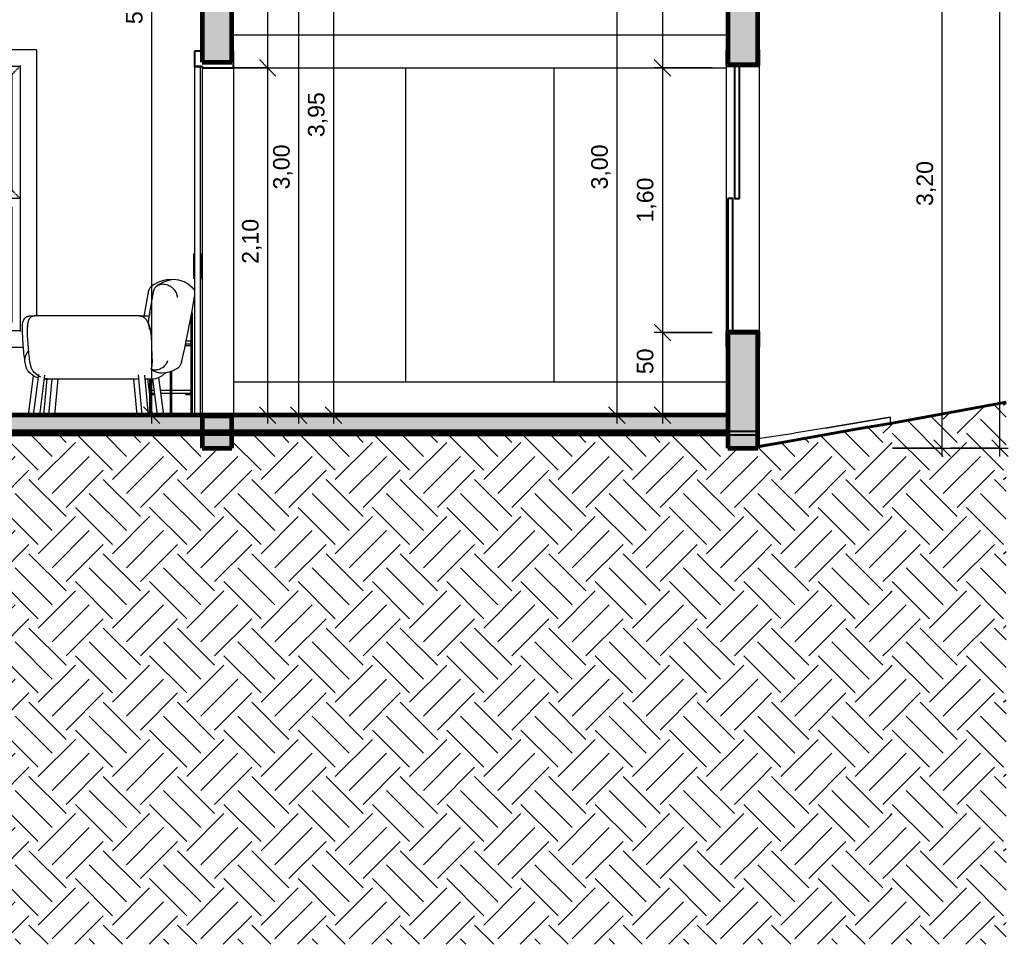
# Model space of a CAD drawing. Header units: millimetres. Extents: x -23755 to 62003, y -3000 to 6760.
# Drawn here: x 56026 to 62003, y -3000 to 2591 of the extents above; entities that cross this region are included whole.
import ezdxf

# ---------------------------------------------------------------- set-up
doc = ezdxf.new("R2010")
doc.units = ezdxf.units.MM
doc.linetypes.add('Dash', pattern=[6.35, 3.175, -3.175])
for name, color, linetype, lineweight in [('A-ANNO-DIMS', 211, 'Continuous', 9), ('A-ANNO-DIMS-50', 211, 'Continuous', 9), ('A-DOOR', 31, 'Continuous', 9), ('A-FLOR', 192, 'Continuous', 25), ('A-FLOR-PATT', 8, 'Continuous', 25), ('A-GENM', 13, 'Continuous', 9), ('A-GLAZ', 151, 'Continuous', 9), ('A-GLAZ-HDLN', 1, 'Dash', 25), ('A-WALL', 113, 'Continuous', 25), ('A-WALL-PATT', 111, 'Continuous', 25), ('C-BLDG-PADS', 91, 'Continuous', 9), ('C-TOPO', 7, 'Continuous', 9), ('I-FURN', 30, 'Continuous', 9)]:
    doc.layers.add(name, color=color, linetype=linetype, lineweight=lineweight)
doc.styles.add('@Arial Unicode MS', font='', dxfattribs={"height": 100})
doc.styles.get('@Arial Unicode MS').set_extended_font_data('@Arial Unicode MS')
doc.dimstyles.new('CRT_-__Metros_-_Linha_de_chamada_3_5_mm', dxfattribs={"dimscale": 304.8, "dimtxt": 100.584485, "dimasz": 0.328084, "dimexe": 0.164042, "dimexo": 0.0625, "dimgap": 0.082021, "dimtad": 1, "dimdec": 0, "dimlfac": 0.1, "dimdsep": 46, "dimtxsty": '@Arial Unicode MS', "dimblk1": 'OBLIQUE', "dimblk2": 'OBLIQUE', "dimsah": 1, "dimcen": 0.09, "dimdle": 0.164042, "dimazin": 0, "dimtfac": 1, "dimtdec": 4, "dimtix": 1, "dimtmove": 0, "dimatfit": 3, "dimfxl": 0.984252, "dimfxlon": 1, "dimtvp": 1, "dimtolj": 1, "dimtzin": 0, "dimarcsym": 2})
doc.dimstyles.new('CRT_-__Metros_-_Linha_de_chamada_3_5_mm_1', dxfattribs={"dimscale": 304.8, "dimtxt": 100.584485, "dimasz": 0.328084, "dimexe": 0.164042, "dimexo": 0.0625, "dimgap": 0.082021, "dimtad": 1, "dimlfac": 0.001, "dimrnd": 0.01, "dimzin": 0, "dimdsep": 46, "dimtxsty": '@Arial Unicode MS', "dimblk1": 'OBLIQUE', "dimblk2": 'OBLIQUE', "dimsah": 1, "dimcen": 0.09, "dimdle": 0.164042, "dimazin": 0, "dimtfac": 1, "dimtdec": 4, "dimtix": 1, "dimtmove": 0, "dimatfit": 3, "dimfxl": 0.984252, "dimfxlon": 1, "dimtvp": 1, "dimtolj": 1, "dimtzin": 0, "dimarcsym": 2})
doc.dimstyles.new('CRT_-__Metros_-_Linha_de_chamada_3_5_mm_2', dxfattribs={"dimscale": 304.8, "dimtxt": 100.584485, "dimasz": 0.328084, "dimexe": 0.164042, "dimexo": 0.0625, "dimgap": 0.082021, "dimtad": 1, "dimlfac": 0.001, "dimrnd": 0.01, "dimzin": 0, "dimdsep": 46, "dimtxsty": '@Arial Unicode MS', "dimblk1": 'OBLIQUE', "dimblk2": 'OBLIQUE', "dimsah": 1, "dimcen": 0.09, "dimdle": 0.164042, "dimazin": 0, "dimtfac": 1, "dimtdec": 4, "dimtix": 1, "dimtmove": 2, "dimatfit": 3, "dimfxl": 0.984252, "dimfxlon": 1, "dimtvp": 1, "dimtolj": 1, "dimtzin": 0, "dimarcsym": 2})
doc.dimstyles.new('CRT_-__Metros_-_Linha_de_chamada_3_5_mm_4', dxfattribs={"dimscale": 304.8, "dimtxt": 100.584485, "dimasz": 0.328084, "dimexe": 0.164042, "dimexo": 0.0625, "dimgap": 0.082021, "dimtad": 1, "dimdec": 0, "dimlfac": 0.1, "dimdsep": 46, "dimtxsty": '@Arial Unicode MS', "dimblk1": 'OBLIQUE', "dimblk2": 'OBLIQUE', "dimsah": 1, "dimcen": 0.09, "dimdle": 0.164042, "dimazin": 0, "dimtfac": 1, "dimtdec": 4, "dimtix": 1, "dimtmove": 2, "dimatfit": 3, "dimfxl": 0.984252, "dimfxlon": 1, "dimtvp": 1, "dimtolj": 1, "dimtzin": 0, "dimarcsym": 2})
pattern_1 = [(45, (55688.8, 2055.08), (0, 449.013), [317.5, -317.5]), (45, (55773, 1970.9), (0, 449.013), [317.5, -317.5]), (45, (55857.17, 1886.7), (0, 449.013), [317.5, -317.5]), (135, (55688.8, 2111.2), (-449.013, 3e-14), [317.5, -317.5]), (135, (55773, 2195.4), (-449.013, 3e-14), [317.5, -317.5]), (135, (55857.17, 2279.6), (-449.013, 3e-14), [317.5, -317.5])]

# ---------------------------------------------------------------- blocks, each defined once
blk = doc.blocks.new('Janela basculante e folha fixa - 80 x 160 cm-4197805-C')
at = {"layer": 'A-GLAZ'}
for p, q in [((11149.7, 2410), (11149.7, 899.9)), ((12149.7, 2410), (11149.7, 2410)), ((12149.7, 2410), (12149.7, 800)), ((11249.7, 710), (11249.7, 2310)), ((11249.7, 2310), (12049.7, 2310)), ((12049.7, 2310), (12049.7, 710)), ((11299.7, 2260), (11999.7, 2260)), ((11299.7, 1560), (11299.7, 2260)), ((11999.7, 2260), (11999.7, 1560)), ((11999.7, 1560), (11299.7, 1560)), ((12049.7, 1510), (11249.7, 1510)), ((11299.7, 1460), (11999.7, 1460)), ((11299.7, 760), (11299.7, 1460)), ((11999.7, 1460), (11999.7, 760)), ((11999.7, 760), (11299.7, 760)), ((12049.7, 710), (11249.7, 710)), ((11224.7, 610), (12069.7, 610))]:
    blk.add_line(p, q, dxfattribs=at)
for points, knots in [([(11249.7, 2310), (11249.7, 2310), (11249.6, 2310.1), (11249.3, 2310.4), (11249, 2310.7), (11248.7, 2311), (11248.4, 2311.2), (11248.1, 2311.5), (11247.7, 2311.9), (11247.2, 2312.4), (11246.9, 2312.8), (11246.5, 2313.2), (11245.7, 2313.9), (11245.1, 2314.6), (11244.7, 2315)], [0, 0, 0, 0, 0.166667, 0.25, 0.333333, 0.416667, 0.458333, 0.5, 0.583333, 0.666667, 0.708333, 0.75, 0.833333, 1, 1, 1, 1]), ([(12054.7, 2315), (12054.2, 2314.6), (12053.6, 2313.9), (12052.7, 2313.1), (12052.2, 2312.6), (12051.9, 2312.2), (12051.5, 2311.9), (12051.2, 2311.5), (12050.9, 2311.2), (12050.6, 2311), (12050.3, 2310.7), (12050, 2310.4), (12049.7, 2310.1), (12049.7, 2310), (12049.7, 2310)], [-1, -1, -1, -1, -0.833333, -0.75, -0.666667, -0.625, -0.583333, -0.5, -0.458333, -0.416667, -0.333333, -0.25, -0.166667, 0, 0, 0, 0]), ([(11249.7, 710), (11249.6, 710), (11249.6, 709.9), (11249.3, 709.6), (11249, 709.3), (11248.7, 709), (11248.4, 708.8), (11248.1, 708.5), (11247.7, 708.1), (11247.2, 707.6), (11246.9, 707.2), (11246.5, 706.8), (11245.7, 706.1), (11245.1, 705.4), (11244.7, 705)], [0, 0, 0, 0, 0.166667, 0.25, 0.333333, 0.416667, 0.458333, 0.5, 0.583333, 0.666667, 0.708333, 0.75, 0.833333, 1, 1, 1, 1]), ([(12049.7, 710), (12049.7, 710), (12049.7, 709.9), (12050, 709.6), (12050.3, 709.3), (12050.6, 709), (12050.9, 708.8), (12051.2, 708.5), (12051.6, 708.1), (12052.1, 707.6), (12052.4, 707.2), (12052.8, 706.8), (12053.6, 706.1), (12054.2, 705.4), (12054.7, 705)], [0, 0, 0, 0, 0.166667, 0.25, 0.333333, 0.416667, 0.458333, 0.5, 0.583333, 0.666667, 0.708333, 0.75, 0.833333, 1, 1, 1, 1])]:
    blk.add_open_spline(points, degree=3, knots=knots, dxfattribs=at)
at = {"layer": 'A-GLAZ-HDLN'}
for p, q in [((12049.7, 2310), (11249.7, 1510)), ((12049.7, 1510), (11249.7, 2310))]:
    blk.add_line(p, q, dxfattribs=at)
blk = doc.blocks.new('CRT-POR-PMA-1Folha_Correr_3_5cm-Madeira - 80x210cm-4263514-C')
at = {"layer": 'A-DOOR', "lineweight": 25}
for p, q in [((13104.650772, 2400), (13104.650772, 2310)), ((13149.650772, 2400), (13104.650772, 2400)), ((13149.650772, 2335), (13149.650772, 2400)), ((13339.650772, 2400), (13329.650772, 2400)), ((13329.650772, 2400), (13329.650772, 2335)), ((13339.650772, 2300), (13339.650772, 2400)), ((13329.650772, 2335), (13149.650772, 2335)), ((13104.650772, 2310), (13149.650772, 2310)), ((13149.650772, 2310), (13149.650772, 2300)), ((13149.650772, 2300), (13339.650772, 2300))]:
    blk.add_line(p, q, dxfattribs=at)
at = {"layer": 'A-DOOR'}
for p, q in [((13104.650772, 2305), (13104.650772, 2310)), ((13149.650772, 2300), (13149.650772, 200)), ((13339.650772, 2300), (13339.650772, 200)), ((13099.650772, 1025), (13099.650772, 1175)), ((13104.650772, 1175), (13099.650772, 1175)), ((13144.650772, 1175), (13139.650772, 1175)), ((13144.650772, 1175), (13144.650772, 1025)), ((13104.650772, 1025), (13099.650772, 1025)), ((13144.650772, 1025), (13139.650772, 1025)), ((13104.650772, 200), (13104.650772, 205))]:
    blk.add_line(p, q, dxfattribs=at)
blk = doc.blocks.new('Janela basculante e folha fixa - 80 x 160 cm-V367-C')
at = {"layer": 'A-GLAZ'}
for p, q in [((13139.650772, 2410), (13139.650772, 2400)), ((13149.650772, 2410), (13139.650772, 2410))]:
    blk.add_line(p, q, dxfattribs=at)
blk = doc.blocks.new('CRT-POR-Folha-Madeira-Face Based - CRT-POR-Folha-Madeira-Face Based-4263516-C')
at = {"layer": 'A-GENM'}
for p, q in [((13139.650772, 2305), (13104.650772, 2305)), ((13104.650772, 2305), (13104.650772, 205)), ((13139.650772, 205), (13139.650772, 2305)), ((13104.650772, 205), (13139.650772, 205))]:
    blk.add_line(p, q, dxfattribs=at)
blk = doc.blocks.new('CRT-POR-Soleira - Soleira-3362045-C')
at = {"layer": 'A-GENM'}
for p, q in [((13329.650772, 200), (13149.650772, 200)), ((13149.650772, 200), (13149.650772, 185)), ((13149.650772, 185), (13329.650772, 185)), ((13329.650772, 185), (13329.650772, 200))]:
    blk.add_line(p, q, dxfattribs=at)
blk = doc.blocks.new('CRT_MOB_ARM_Guarda roupa - portas de correr - 230 cm de altura-3528894-C')
at = {"layer": 'I-FURN', "color": 55}
for p, q in [((13329.650772, 2500), (16329.650772, 2500)), ((13339.650772, 2300), (14379.650772, 2300)), ((14379.650772, 2300), (15279.650772, 2300)), ((14379.650772, 2300), (14379.650772, 400)), ((15279.650772, 2300), (16319.650772, 2300)), ((15279.650772, 400), (15279.650772, 2300)), ((14379.650772, 400), (13339.650772, 400)), ((15279.650772, 400), (14379.650772, 400)), ((16329.650772, 400), (15279.650772, 400))]:
    blk.add_line(p, q, dxfattribs=at)
blk = doc.blocks.new('Janela basculante e folha fixa - 80 x 160 cm-V368-C')
at = {"layer": 'A-GLAZ', "lineweight": 25}
for p, q in [((16319.7, 2410), (16319.7, 2315)), ((16329.7, 2410), (16319.7, 2410)), ((16329.7, 2320), (16329.7, 2410)), ((16519.7, 2410), (16509.7, 2410)), ((16509.7, 2410), (16509.7, 2320)), ((16519.7, 2315), (16519.7, 2410)), ((16324.7, 2310), (16514.7, 2310)), ((16509.7, 2320), (16329.7, 2320)), ((16369.7, 2310), (16369.7, 1510)), ((16399.7, 2310), (16369.7, 2310)), ((16399.7, 1510), (16399.7, 2310)), ((16329.7, 1510), (16329.7, 710)), ((16359.7, 1510), (16329.7, 1510)), ((16359.7, 710), (16359.7, 1510)), ((16369.7, 1510), (16399.7, 1510)), ((16319.7, 705), (16319.7, 610)), ((16514.7, 710), (16324.7, 710)), ((16329.7, 710), (16359.7, 710)), ((16329.7, 610), (16329.7, 700)), ((16329.7, 700), (16509.7, 700)), ((16509.7, 700), (16509.7, 610)), ((16519.7, 610), (16519.7, 705)), ((16319.7, 610), (16329.7, 610)), ((16509.7, 610), (16519.7, 610))]:
    blk.add_line(p, q, dxfattribs=at)
at = {"layer": 'A-GLAZ'}
for p, q in [((16319.7, 2315), (16319.7, 705)), ((16519.7, 705), (16519.7, 2315))]:
    blk.add_line(p, q, dxfattribs=at)
at = {"layer": 'A-GLAZ', "lineweight": 25}
for centre, start, end in [((16324.7, 2315), 180, 270), ((16514.7, 2315), 270, 0), ((16324.7, 705), 90, 180), ((16514.7, 705), 0, 90)]:
    blk.add_arc(centre, 5, start, end, dxfattribs=at)
at = {"layer": 'A-GLAZ'}
for points, knots in [([(16324.7, 2310), (16324.2, 2310), (16323.6, 2310.1), (16322.7, 2310.4), (16322.1, 2310.7), (16321.7, 2311), (16321.4, 2311.2), (16321, 2311.5), (16320.7, 2311.9), (16320.4, 2312.4), (16320.2, 2312.8), (16320, 2313.2), (16319.7, 2313.9), (16319.7, 2314.6), (16319.7, 2315)], [0, 0, 0, 0, 0.166667, 0.25, 0.333333, 0.416667, 0.458333, 0.5, 0.583333, 0.666667, 0.708333, 0.75, 0.833333, 1, 1, 1, 1]), ([(16519.7, 2315), (16519.7, 2314.6), (16519.6, 2313.9), (16519.3, 2313.1), (16519, 2312.6), (16518.8, 2312.2), (16518.6, 2311.9), (16518.3, 2311.5), (16517.9, 2311.2), (16517.6, 2311), (16517.2, 2310.7), (16516.6, 2310.4), (16515.7, 2310.1), (16515.1, 2310), (16514.7, 2310)], [0, 0, 0, 0, 0.166667, 0.25, 0.333333, 0.375, 0.416667, 0.5, 0.541667, 0.583333, 0.666667, 0.75, 0.833333, 1, 1, 1, 1]), ([(16324.7, 710), (16324.2, 710), (16323.6, 709.9), (16322.7, 709.6), (16322.1, 709.3), (16321.7, 709), (16321.4, 708.8), (16321, 708.5), (16320.7, 708.1), (16320.4, 707.6), (16320.2, 707.2), (16320, 706.8), (16319.7, 706.1), (16319.7, 705.4), (16319.7, 705)], [0, 0, 0, 0, 0.166667, 0.25, 0.333333, 0.416667, 0.458333, 0.5, 0.583333, 0.666667, 0.708333, 0.75, 0.833333, 1, 1, 1, 1]), ([(16519.7, 705), (16519.7, 705.4), (16519.6, 706.1), (16519.3, 706.9), (16519, 707.4), (16518.8, 707.8), (16518.6, 708.1), (16518.3, 708.5), (16517.9, 708.8), (16517.6, 709), (16517.2, 709.3), (16516.6, 709.6), (16515.7, 709.9), (16515.1, 710), (16514.7, 710)], [0, 0, 0, 0, 0.166667, 0.25, 0.333333, 0.375, 0.416667, 0.5, 0.541667, 0.583333, 0.666667, 0.75, 0.833333, 1, 1, 1, 1])]:
    blk.add_open_spline(points, degree=3, knots=knots, dxfattribs=at)
blk = doc.blocks.new('Blks_Mob Bonaldo_Poltrona Pil Design - Único-3564806-C')
at = {"layer": 'I-FURN', "color": 55}
for p, q in [((12769.6, 800), (12139.4, 800)), ((12769.6, 800), (12831.7, 800)), ((12160.1, 444.8), (12128, 200)), ((12168, 200), (12199.7, 442.1)), ((12217.7, 419.7), (12196.9, 422)), ((12217.7, 419.7), (12765.6, 419.7)), ((12240.6, 419.7), (12220.4, 200)), ((12260.4, 200), (12280.6, 419.7)), ((12763.2, 443.7), (12785.6, 200)), ((12825.6, 200), (12803.4, 442.1)), ((12805.2, 419.7), (12848, 419.7)), ((12849.2, 419.8), (12878, 200)), ((12918, 200), (12888.1, 428.3))]:
    blk.add_line(p, q, dxfattribs=at)
at = {"layer": 'I-FURN', "color": 55, "flags": 128}
for points in [[(13091.2, 970.2), (13068.2, 990.5), (13041, 1006.5), (13010.2, 1016.5), (12977.8, 1019.2), (12946.4, 1014.8), (12917.3, 1004.7), (12890.8, 990.3), (12875, 979.3)], [(12824.2, 756.5), (12825.1, 762.8), (12832.2, 808.1), (12839.7, 853.5), (12847.4, 899), (12855.5, 944.4), (12856.4, 949.2)], [(13025.6, 518), (13035.5, 561.6), (13045.1, 605.7), (13054.5, 650.1), (13063.7, 695), (13072.6, 740), (13081.2, 785.3), (13089.6, 830.8), (13097.6, 876.2), (13104.7, 918.2)], [(12110.7, 515.7), (12109, 526.5), (12107.4, 537.7), (12105.8, 549.2), (12104.4, 560.9), (12103, 573), (12101.7, 585.3), (12100.5, 597.8), (12099.4, 610.6), (12098.4, 623.6), (12097.5, 636.8), (12096.7, 650.2), (12096, 663.8), (12095.3, 677.5), (12094.8, 691.3), (12094.4, 705.2), (12094, 719.2), (12093.8, 733.3), (12093.8, 735.5)], [(12824, 757.4), (12826, 752.3), (12827.8, 747.3), (12829.5, 742.1), (12831.1, 736.8), (12832.5, 731.4), (12833.9, 725.9), (12835.2, 720.2), (12836.4, 714.4), (12837.6, 708.3), (12838.7, 702.2), (12839.8, 695.8), (12840.8, 689.3), (12841.5, 684.4)], [(12135, 457.8), (12130.5, 462.8), (12127.1, 467.5), (12124.5, 471.7), (12122.4, 475.7), (12120.7, 479.3), (12119.2, 482.8), (12117.9, 486.2), (12116.8, 489.5), (12115.8, 492.8), (12114.9, 496), (12114.1, 499.2), (12113.3, 502.5), (12112.6, 505.8), (12111.9, 509.1), (12111.3, 512.5), (12110.7, 515.7)], [(12887.2, 457), (12919.6, 455.4), (12950.7, 460.7), (12979.4, 471.5), (13001.1, 483.6)], [(12174.5, 429.4), (12156.1, 439.9), (12140, 453), (12135, 457.8)], [(12848, 419.7), (12870.4, 422.2), (12891.2, 429.4), (12909.6, 439.9), (12925.7, 453), (12929.9, 457)]]:
    blk.add_lwpolyline(points, dxfattribs=at)
at = {"layer": 'I-FURN', "color": 55}
for points, knots in [([(13001, 912.2), (13000.9, 915.7), (13000.1, 922.9), (12997, 933.8), (12991.9, 944.8), (12985.9, 953.7), (12979.9, 960.7), (12974.9, 965.7), (12969.4, 970.4), (12963.3, 974.9), (12956.8, 978.9), (12947.5, 983.7), (12934.9, 988.3), (12919.3, 991.1), (12906.8, 991), (12897.6, 989.5), (12891.1, 987.8), (12885.2, 985.5), (12879.3, 982.5), (12873.8, 978.6), (12868.6, 973.9), (12864.4, 968.8), (12861, 963.2), (12858.4, 957.3), (12857, 952.4), (12856.4, 949.4), (12856.3, 948.6)], [0, 0, 0, 0, 0.0588235, 0.1176471, 0.1764706, 0.2352941, 0.2647059, 0.2941176, 0.3235294, 0.3529412, 0.3823529, 0.4117647, 0.4705882, 0.5294118, 0.5882353, 0.6176471, 0.6470588, 0.6764706, 0.7058824, 0.7426471, 0.7794118, 0.8161765, 0.8529412, 0.8897059, 0.9264706, 0.9411765, 0.9411765, 0.9411765, 0.9411765]), ([(13086.3, 974.8), (13088, 973.4), (13091.2, 970.4), (13095.3, 965.7), (13098.7, 960.7), (13102.2, 954.1), (13104, 949.1), (13104.8, 945.8)], [-0.3529412, -0.3529412, -0.3529412, -0.3529412, -0.3235294, -0.2941176, -0.2647059, -0.2352941, -0.1822218, -0.1822218, -0.1822218, -0.1822218]), ([(12139.4, 800), (12136.3, 800), (12132, 799.5), (12126.5, 798.1), (12122.7, 796.6), (12119.1, 794.8), (12115.8, 792.7), (12112.7, 790.3), (12109.9, 787.7), (12107.4, 784.9), (12105.1, 782), (12103.1, 778.9), (12101.4, 775.6), (12099.8, 772.3), (12098.1, 767.8), (12096.3, 762), (12094.9, 754.8), (12093.8, 745), (12093.7, 737.4), (12093.8, 732.3)], [-1, -1, -1, -1, -0.9285714, -0.8928571, -0.8571429, -0.8214286, -0.7857143, -0.75, -0.7142857, -0.6785714, -0.6428571, -0.6071429, -0.5714286, -0.5357143, -0.5, -0.4285714, -0.3571429, -0.2857143, -0.1428571, -0.1428571, -0.1428571, -0.1428571]), ([(12833.5, 717.4), (12833.1, 721.3), (12832.1, 729.1), (12829.6, 741), (12826.2, 752.3), (12822.2, 761.7), (12818.2, 768.9), (12814.8, 774.2), (12811.6, 778.4), (12808.7, 781.6), (12806.4, 783.9), (12804, 786.2), (12801.5, 788.3), (12798.8, 790.3), (12795.9, 792.2), (12793, 793.9), (12788.8, 796), (12783.4, 798.1), (12776.7, 799.6), (12772, 800), (12769.6, 800)], [-1, -1, -1, -1, -0.888889, -0.777778, -0.666667, -0.555556, -0.5, -0.444444, -0.388889, -0.361111, -0.333333, -0.305556, -0.277778, -0.25, -0.222222, -0.194444, -0.166667, -0.111111, -0.055556, 0, 0, 0, 0]), ([(12841.4, 684.4), (12841.5, 684.1), (12841.6, 683.5), (12841.8, 682.4), (12842, 680.6), (12842.5, 677.5), (12842.9, 673), (12843.1, 667.5), (12843.1, 663.8), (12843, 661.9)], [0.8853703, 0.8853703, 0.8853703, 0.8853703, 0.8888889, 0.8958333, 0.9027778, 0.9166667, 0.9444444, 0.9722222, 1, 1, 1, 1]), ([(12839.6, 477.6), (12846.7, 475.3), (12858.1, 473.4), (12873.7, 474.2), (12886.3, 476.6), (12899.5, 481.3), (12912.3, 488.4), (12923.2, 497.2), (12932.3, 507.3), (12939.2, 518.3), (12942.4, 526), (12943.7, 529.9)], [-1, -1, -1, -1, -0.833333, -0.75, -0.666667, -0.555556, -0.444444, -0.333333, -0.222222, -0.111111, 0, 0, 0, 0]), ([(12851.5, 471.1), (12856.3, 468.2), (12865.8, 463.2), (12883.8, 456.8), (12896.7, 455.6), (12905, 456.3)], [0, 0, 0, 0, 0.1428571, 0.2857143, 0.5714286, 0.5714286, 0.5714286, 0.5714286])]:
    blk.add_open_spline(points, degree=3, knots=knots, dxfattribs=at)
for points in [[(13104.8, 920), (13104.3, 917.3), (13103.5, 914.7), (13102.5, 912.2)], [(12843, 661.9), (12843.3, 648.2), (12843.9, 621), (12845.2, 580.4), (12846.4, 553.7), (12847, 540.4)], [(12847, 540.4), (12847.2, 536.6), (12847.4, 528.9), (12847.3, 521.4), (12847.2, 517.6)], [(12847.2, 517.6), (12847.1, 513), (12846.4, 503.8), (12844.1, 490.2), (12841.3, 481.7), (12839.6, 477.6)], [(12997.9, 481.7), (13001.6, 483.7), (13008.5, 488.5), (13016.5, 497.3), (13022.4, 507.3), (13026, 518.3), (13027, 526), (13027.1, 529.9)], [(12839.6, 477.6), (12842.2, 476.2), (12846.8, 473.8), (12850.1, 471.9), (12851.5, 471.1)]]:
    blk.add_open_spline(points, degree=3, dxfattribs=at)
blk = doc.blocks.new('Blks_Mob Bonaldo_Poltrona Pil Design - Único-3564971-C')
at = {"layer": 'I-FURN', "color": 55}
for p, q in [((12109.4, 800), (12139.4, 800)), ((12101.4, 589.5), (12100.8, 588.9)), ((12129.3, 438.4), (12098, 200)), ((12210.7, 420.6), (12190.4, 200)), ((12196.6, 419.7), (12210.8, 419.7)), ((12735.4, 419.7), (12755.6, 200)), ((12819.2, 419.7), (12831.9, 322.8)), ((12841.9, 246.5), (12848, 200))]:
    blk.add_line(p, q, dxfattribs=at)
at = {"layer": 'I-FURN', "color": 55, "flags": 128}
for points in [[(12965.7, 1017.7), (12947.8, 1019.2), (12916.4, 1014.8), (12887.3, 1004.7), (12860.8, 990.3), (12845, 979.3)], [(12801, 800), (12802.2, 808.1), (12809.7, 853.5), (12817.4, 899), (12825.5, 944.4), (12826.4, 949.2)], [(12080.7, 515.7), (12079, 526.5), (12077.4, 537.7), (12075.8, 549.2), (12074.4, 560.9), (12073, 573), (12071.7, 585.3), (12070.5, 597.8), (12069.4, 610.6), (12068.4, 623.6), (12067.5, 636.8), (12066.7, 650.2), (12066, 663.8), (12065.3, 677.5), (12064.8, 691.3), (12064.4, 705.2), (12064, 719.2), (12063.8, 733.3), (12063.8, 735.5)], [(12105, 457.8), (12100.5, 462.8), (12097.1, 467.5), (12094.5, 471.7), (12092.4, 475.7), (12090.7, 479.3), (12089.2, 482.8), (12087.9, 486.2), (12086.8, 489.5), (12085.8, 492.8), (12084.9, 496), (12084.1, 499.2), (12083.3, 502.5), (12082.6, 505.8), (12081.9, 509.1), (12081.3, 512.5), (12080.7, 515.7)], [(12157.7, 424.8), (12144.5, 429.4), (12126.1, 439.9), (12110, 453), (12105, 457.8)]]:
    blk.add_lwpolyline(points, dxfattribs=at)
at = {"layer": 'I-FURN', "color": 55}
for points, knots in [([(12825.5, 938.2), (12825.5, 941.8), (12825.9, 948.7), (12828.7, 958.6), (12833.4, 967.8), (12839.2, 974.6), (12844.9, 979.5), (12848.2, 981.6), (12849.9, 982.6)], [0, 0, 0, 0, 0.0588235, 0.1176471, 0.1764706, 0.2352941, 0.2647059, 0.2941176, 0.2941176, 0.2941176, 0.2941176]), ([(12064.9, 717.4), (12064.4, 722.3), (12063.6, 732.3), (12063.8, 745), (12064.9, 754.8), (12066.3, 762), (12068.1, 767.8), (12069.8, 772.3), (12071.4, 775.6), (12073.1, 778.9), (12075.1, 782), (12077.4, 784.9), (12079.9, 787.7), (12082.7, 790.3), (12085.8, 792.7), (12089.1, 794.8), (12092.7, 796.6), (12096.5, 798.1), (12102, 799.5), (12106.3, 800), (12109.4, 800)], [-1, -1, -1, -1, -0.857143, -0.714286, -0.642857, -0.571429, -0.5, -0.464286, -0.428571, -0.392857, -0.357143, -0.321429, -0.285714, -0.25, -0.214286, -0.178571, -0.142857, -0.107143, -0.071429, 0, 0, 0, 0]), ([(12079.8, 541.3), (12080.3, 545.4), (12081.9, 553.6), (12085.4, 564), (12089.2, 572.2), (12092.6, 578.3), (12096, 583.1), (12099, 586.9), (12100.7, 588.7), (12101.5, 589.6)], [-1, -1, -1, -1, -0.8571429, -0.7142857, -0.6428571, -0.5714286, -0.5, -0.4642857, -0.4285714, -0.4285714, -0.4285714, -0.4285714])]:
    blk.add_open_spline(points, degree=3, knots=knots, dxfattribs=at)
blk = doc.blocks.new('Blks_Mob_Mesa Lateral Tray - Madeira 2-3565175-C')
at = {"layer": 'I-FURN', "color": 55}
for p, q in [((12831.9, 805), (12831.9, 801.5)), ((13081.9, 789.6), (13081.9, 200)), ((13091.9, 200), (13091.9, 805)), ((13047.7, 620), (13081.9, 620)), ((13081.9, 630), (13050.3, 630)), ((13054.9, 650), (13081.9, 650)), ((13081.9, 630), (13081.2, 630)), ((13081.9, 630), (13081.9, 650)), ((13081.9, 630), (13081.9, 620)), ((12831.9, 419.7), (12831.9, 200)), ((12841.9, 200), (12841.9, 419.7)), ((12956.9, 463.4), (12956.9, 255)), ((12966.9, 255), (12966.9, 467.9)), ((12841.9, 350), (12841.9, 330)), ((12841.9, 350), (12858, 350)), ((12841.9, 325), (12841.9, 330)), ((12842.5, 330), (12841.9, 330)), ((12841.9, 325), (12861.7, 325)), ((12860.6, 330), (12842, 330)), ((12898, 350), (12956.9, 350)), ((12956.9, 330), (12900.8, 330)), ((12966.9, 350), (13081.9, 350)), ((13081.8, 330), (12966.9, 330)), ((13051.9, 325), (13051.9, 330)), ((13051.9, 325), (13081.9, 325)), ((13081.9, 330), (13081.2, 330)), ((13081.9, 330), (13081.9, 350)), ((13081.9, 330), (13081.9, 325)), ((12953.9, 205), (12954.3, 200)), ((12969.4, 200), (12969.9, 205))]:
    blk.add_line(p, q, dxfattribs=at)
at = {"layer": 'I-FURN', "color": 55, "flags": 128}
for points in [[(12835.6, 824.8), (12834.9, 822.9), (12834.2, 820.8), (12833.6, 818.6), (12833.1, 816.5), (12832.7, 814.3), (12832.4, 812.2), (12832.1, 810), (12832, 807.8), (12831.9, 805.6), (12831.9, 805)], [(13091.9, 805), (13091.8, 807.2), (13091.7, 809.4), (13091.5, 811.6), (13091.2, 813.8), (13090.8, 815.9), (13090.3, 818.1), (13089.7, 820.2), (13089.1, 822.3), (13088.4, 824.4)], [(12956.9, 255), (12956.9, 253), (12956.9, 251), (12956.9, 249), (12956.9, 247), (12956.9, 245.1), (12956.9, 243.1), (12956.9, 241.2), (12956.9, 239.3), (12956.9, 237.4), (12956.9, 235.5), (12956.9, 233.7), (12956.9, 231.9), (12956.9, 230.2), (12956.9, 228.4), (12956.9, 226.8), (12956.9, 225.1), (12956.9, 223.6), (12956.9, 222), (12956.9, 220.6), (12956.9, 219.1), (12956.9, 217.8), (12956.9, 216.5), (12956.9, 215.2), (12956.9, 214), (12956.9, 212.9), (12956.9, 211.9), (12956.9, 210.9), (12956.9, 210), (12956.9, 209.2), (12956.9, 208.4), (12956.9, 207.7), (12956.9, 207.1), (12956.9, 206.6), (12956.9, 206.1), (12956.9, 205.7), (12956.9, 205.4), (12956.9, 205.2), (12956.9, 205.1), (12956.9, 205), (12956.9, 205)], [(12966.9, 205), (12966.9, 205), (12966.9, 205.2), (12966.9, 205.4), (12966.9, 205.6), (12966.9, 206), (12966.9, 206.4), (12966.9, 206.9), (12966.9, 207.5), (12966.9, 208.2), (12966.9, 208.9), (12966.9, 209.8), (12966.9, 210.7), (12966.9, 211.6), (12966.9, 212.6), (12966.9, 213.7), (12966.9, 214.9), (12966.9, 216.1), (12966.9, 217.4), (12966.9, 218.8), (12966.9, 220.2), (12966.9, 221.6), (12966.9, 223.1), (12966.9, 224.7), (12966.9, 226.3), (12966.9, 228), (12966.9, 229.7), (12966.9, 231.4), (12966.9, 233.2), (12966.9, 235), (12966.9, 236.9), (12966.9, 238.8), (12966.9, 240.7), (12966.9, 242.6), (12966.9, 244.5), (12966.9, 246.5), (12966.9, 248.5), (12966.9, 250.5), (12966.9, 252.5), (12966.9, 254.5), (12966.9, 255)]]:
    blk.add_lwpolyline(points, dxfattribs=at)
at = {"layer": 'I-FURN', "color": 55}
for radius, start, end in [(8, 128.96646, 180), (5, 173.20309, 197.5), (5, 342.5, 6.89651), (8, 360, 51.03354)]:
    blk.add_arc((12961.9, 205), radius, start, end, dxfattribs=at)
blk = doc.blocks.new('DIMBLOCK68-C')
at = {"layer": 'A-ANNO-DIMS-50', "lineweight": 18, "transparency": 16777216}
for p, q in [((56823.4, 5200), (56773.4, 5250)), ((56823.4, 5200), (56873.4, 5150)), ((56823.4, 200), (56773.4, 250)), ((56823.4, 200), (56873.4, 150))]:
    blk.add_line(p, q, dxfattribs=at)
at = {"layer": 'A-ANNO-DIMS-50', "transparency": 16777216}
for p, q in [((57123.4, 5200), (56773.4, 5200)), ((56823.4, 5250), (56823.4, 150)), ((56823.4, 5200), (57123.4, 5200)), ((57123.4, 200), (56773.4, 200)), ((56823.4, 200), (57123.4, 200))]:
    blk.add_line(p, q, dxfattribs=at)
at = {"layer": 'A-ANNO-DIMS-50', "color": 0, "transparency": 16777216, "insert": (56668.6, 2564.7), "char_height": 100, "width": 324.675, "attachment_point": 1, "rotation": 90, "line_spacing_factor": 1.117605, "style": '@Arial Unicode MS'}
blk.add_mtext('5,00', dxfattribs=at)
blk = doc.blocks.new('_Oblique')
at = {"color": 0, "linetype": 'ByBlock', "lineweight": -2}
blk.add_line((-0.5, -0.5), (0.5, 0.5), dxfattribs=at)
blk = doc.blocks.new('DIMBLOCK75-C')
at = {"layer": 'A-ANNO-DIMS-50', "lineweight": 18, "transparency": 16777216}
for p, q in [((57712.8, 3200), (57662.8, 3250)), ((57712.8, 3200), (57762.8, 3150)), ((57712.8, 200), (57662.8, 250)), ((57712.8, 200), (57762.8, 150))]:
    blk.add_line(p, q, dxfattribs=at)
at = {"layer": 'A-ANNO-DIMS-50', "transparency": 16777216}
for p, q in [((57412.8, 3200), (57762.8, 3200)), ((57712.8, 3200), (57412.8, 3200)), ((57712.8, 150), (57712.8, 3200)), ((57412.8, 200), (57762.8, 200)), ((57712.8, 200), (57412.8, 200))]:
    blk.add_line(p, q, dxfattribs=at)
at = {"layer": 'A-ANNO-DIMS-50', "color": 0, "transparency": 16777216, "insert": (57558, 1564.7), "char_height": 100, "width": 324.675, "attachment_point": 1, "rotation": 90, "line_spacing_factor": 1.117605, "style": '@Arial Unicode MS'}
blk.add_mtext('3,00', dxfattribs=at)
blk = doc.blocks.new('DIMBLOCK78-C')
at = {"layer": 'A-ANNO-DIMS-50', "lineweight": 18, "transparency": 16777216}
for p, q in [((57524.8, 3200), (57474.8, 3250)), ((57524.8, 3200), (57574.8, 3150)), ((57524.8, 2300), (57474.8, 2350)), ((57524.8, 2300), (57574.8, 2250))]:
    blk.add_line(p, q, dxfattribs=at)
at = {"layer": 'A-ANNO-DIMS-50', "transparency": 16777216}
for p, q in [((57824.8, 3200), (57474.8, 3200)), ((57524.8, 3200), (57524.8, 2300)), ((57524.8, 3200), (57824.8, 3200)), ((57224.8, 2300), (57574.8, 2300)), ((57524.8, 2300), (57224.8, 2300))]:
    blk.add_line(p, q, dxfattribs=at)
at = {"layer": 'A-ANNO-DIMS-50', "color": 0, "transparency": 16777216, "insert": (57370, 2672.6), "char_height": 100, "width": 185.873, "attachment_point": 1, "rotation": 90, "line_spacing_factor": 1.117605, "style": '@Arial Unicode MS'}
blk.add_mtext('90', dxfattribs=at)
blk = doc.blocks.new('DIMBLOCK79-C')
at = {"layer": 'A-ANNO-DIMS-50', "lineweight": 18, "transparency": 16777216}
for p, q in [((57524.8, 2300), (57474.8, 2350)), ((57524.8, 2300), (57574.8, 2250)), ((57524.8, 200), (57474.8, 250)), ((57524.8, 200), (57574.8, 150))]:
    blk.add_line(p, q, dxfattribs=at)
at = {"layer": 'A-ANNO-DIMS-50', "transparency": 16777216}
for p, q in [((57224.8, 2300), (57574.8, 2300)), ((57524.8, 2300), (57224.8, 2300)), ((57524.8, 2300), (57524.8, 150)), ((57824.8, 200), (57474.8, 200)), ((57524.8, 200), (57824.8, 200))]:
    blk.add_line(p, q, dxfattribs=at)
at = {"layer": 'A-ANNO-DIMS-50', "color": 0, "transparency": 16777216, "insert": (57370, 1114.7), "char_height": 100, "width": 324.675, "attachment_point": 1, "rotation": 90, "line_spacing_factor": 1.117605, "style": '@Arial Unicode MS'}
blk.add_mtext('2,10', dxfattribs=at)
blk = doc.blocks.new('DIMBLOCK80-C')
at = {"layer": 'A-ANNO-DIMS-50', "lineweight": 18, "transparency": 16777216}
for p, q in [((57923.4, 4152.4), (57873.4, 4202.4)), ((57923.4, 4152.4), (57973.4, 4102.4)), ((57923.4, 200), (57873.4, 250)), ((57923.4, 200), (57973.4, 150))]:
    blk.add_line(p, q, dxfattribs=at)
at = {"layer": 'A-ANNO-DIMS-50', "transparency": 16777216}
for p, q in [((57923.4, 4202.4), (57923.4, 150)), ((57771.7, 4152.4), (57973.4, 4152.4)), ((57923.4, 4152.4), (57771.7, 4152.4)), ((58223.4, 200), (57873.4, 200)), ((57923.4, 200), (58223.4, 200))]:
    blk.add_line(p, q, dxfattribs=at)
at = {"layer": 'A-ANNO-DIMS-50', "color": 0, "transparency": 16777216, "insert": (57768.6, 1881.1), "char_height": 100, "width": 324.675, "attachment_point": 1, "rotation": 90, "line_spacing_factor": 1.117605, "style": '@Arial Unicode MS'}
blk.add_mtext('3,95', dxfattribs=at)
blk = doc.blocks.new('DIMBLOCK81-C')
at = {"layer": 'A-ANNO-DIMS-50', "lineweight": 18, "transparency": 16777216}
for p, q in [((59911.9, 3200), (59861.9, 3250)), ((59911.9, 3200), (59961.9, 3150)), ((59911.9, 2300), (59861.9, 2350)), ((59911.9, 2300), (59961.9, 2250))]:
    blk.add_line(p, q, dxfattribs=at)
at = {"layer": 'A-ANNO-DIMS-50', "transparency": 16777216}
for p, q in [((59911.9, 3250), (59911.9, 2300)), ((60211.9, 3200), (59861.9, 3200)), ((59911.9, 3200), (60211.9, 3200)), ((60211.9, 2300), (59861.9, 2300)), ((59911.9, 2300), (60211.9, 2300))]:
    blk.add_line(p, q, dxfattribs=at)
at = {"layer": 'A-ANNO-DIMS-50', "color": 0, "transparency": 16777216, "insert": (59757.1, 2672.6), "char_height": 100, "width": 185.873, "attachment_point": 1, "rotation": 90, "line_spacing_factor": 1.117605, "style": '@Arial Unicode MS'}
blk.add_mtext('90', dxfattribs=at)
blk = doc.blocks.new('DIMBLOCK82-C')
at = {"layer": 'A-ANNO-DIMS-50', "lineweight": 18, "transparency": 16777216}
for p, q in [((59911.9, 2300), (59861.9, 2350)), ((59911.9, 2300), (59961.9, 2250)), ((59911.9, 700), (59861.9, 750)), ((59911.9, 700), (59961.9, 650))]:
    blk.add_line(p, q, dxfattribs=at)
at = {"layer": 'A-ANNO-DIMS-50', "transparency": 16777216}
for p, q in [((60211.9, 2300), (59861.9, 2300)), ((59911.9, 2300), (59911.9, 700)), ((59911.9, 2300), (60211.9, 2300)), ((60211.9, 700), (59861.9, 700)), ((59911.9, 700), (60211.9, 700))]:
    blk.add_line(p, q, dxfattribs=at)
at = {"layer": 'A-ANNO-DIMS-50', "color": 0, "transparency": 16777216, "insert": (59757.1, 1364.7), "char_height": 100, "width": 324.675, "attachment_point": 1, "rotation": 90, "line_spacing_factor": 1.117605, "style": '@Arial Unicode MS'}
blk.add_mtext('1,60', dxfattribs=at)
blk = doc.blocks.new('DIMBLOCK83-C')
at = {"layer": 'A-ANNO-DIMS-50', "lineweight": 18, "transparency": 16777216}
for p, q in [((59911.9, 700), (59861.9, 750)), ((59911.9, 700), (59961.9, 650)), ((59911.9, 200), (59861.9, 250)), ((59911.9, 200), (59961.9, 150))]:
    blk.add_line(p, q, dxfattribs=at)
at = {"layer": 'A-ANNO-DIMS-50', "transparency": 16777216}
for p, q in [((60211.9, 700), (59861.9, 700)), ((59911.9, 700), (59911.9, 150)), ((59911.9, 700), (60211.9, 700)), ((60211.9, 200), (59861.9, 200)), ((59911.9, 200), (60211.9, 200))]:
    blk.add_line(p, q, dxfattribs=at)
at = {"layer": 'A-ANNO-DIMS-50', "color": 0, "transparency": 16777216, "insert": (59757.1, 447.5), "char_height": 100, "width": 185.873, "attachment_point": 1, "rotation": 90, "line_spacing_factor": 1.117605, "style": '@Arial Unicode MS'}
blk.add_mtext('50', dxfattribs=at)
blk = doc.blocks.new('DIMBLOCK84-C')
at = {"layer": 'A-ANNO-DIMS-50', "lineweight": 18, "transparency": 16777216}
for p, q in [((59636.3, 3200), (59586.3, 3250)), ((59636.3, 3200), (59686.3, 3150)), ((59636.3, 200), (59586.3, 250)), ((59636.3, 200), (59686.3, 150))]:
    blk.add_line(p, q, dxfattribs=at)
at = {"layer": 'A-ANNO-DIMS-50', "transparency": 16777216}
for p, q in [((59636.3, 3250), (59636.3, 150)), ((59936.3, 3200), (59586.3, 3200)), ((59636.3, 3200), (59936.3, 3200)), ((59936.3, 200), (59586.3, 200)), ((59636.3, 200), (59936.3, 200))]:
    blk.add_line(p, q, dxfattribs=at)
at = {"layer": 'A-ANNO-DIMS-50', "color": 0, "transparency": 16777216, "insert": (59481.4, 1564.7), "char_height": 100, "width": 324.675, "attachment_point": 1, "rotation": 90, "line_spacing_factor": 1.117605, "style": '@Arial Unicode MS'}
blk.add_mtext('3,00', dxfattribs=at)
blk = doc.blocks.new('DIMBLOCK89-C')
at = {"layer": 'A-ANNO-DIMS-50', "lineweight": 18, "transparency": 16777216}
for p, q in [((61603, 3200), (61553, 3250)), ((61603, 3200), (61653, 3150)), ((61603, 0), (61553, 50)), ((61603, 0), (61653, -50))]:
    blk.add_line(p, q, dxfattribs=at)
at = {"layer": 'A-ANNO-DIMS-50', "transparency": 16777216}
for p, q in [((61303, 3200), (61653, 3200)), ((61603, 3200), (61303, 3200)), ((61603, -50), (61603, 3200)), ((61603, 0), (61303, 0)), ((61303, 0), (61653, 0))]:
    blk.add_line(p, q, dxfattribs=at)
at = {"layer": 'A-ANNO-DIMS-50', "color": 0, "transparency": 16777216, "insert": (61448.2, 1464.7), "char_height": 100, "width": 324.675, "attachment_point": 1, "rotation": 90, "line_spacing_factor": 1.117605, "style": '@Arial Unicode MS'}
blk.add_mtext('3,20', dxfattribs=at)
blk = doc.blocks.new('DIMBLOCK91-C')
at = {"layer": 'A-ANNO-DIMS-50', "lineweight": 18, "transparency": 16777216}
for p, q in [((61953, 5700), (61903, 5750)), ((61953, 5700), (62003, 5650)), ((61953, 0), (61903, 50)), ((61953, 0), (62003, -50))]:
    blk.add_line(p, q, dxfattribs=at)
at = {"layer": 'A-ANNO-DIMS-50', "transparency": 16777216}
for p, q in [((61953, -50), (61953, 5750)), ((61653, 5700), (62003, 5700)), ((61953, 5700), (61653, 5700)), ((61953, 0), (61653, 0)), ((61653, 0), (62003, 0))]:
    blk.add_line(p, q, dxfattribs=at)
at = {"layer": 'A-ANNO-DIMS-50', "color": 0, "transparency": 16777216, "insert": (61798.2, 2714.7), "char_height": 100, "width": 324.675, "attachment_point": 1, "rotation": 90, "line_spacing_factor": 1.117605, "style": '@Arial Unicode MS'}
blk.add_mtext('5,70', dxfattribs=at)

msp = doc.modelspace()

# ---------------------------------------------------------------- hatches: boundary and pattern name
at = {"layer": 'A-FLOR-PATT'}
msp.add_hatch(color=256, dxfattribs=at).paths.add_polyline_path([(60308.272, 100), (60308.272, 200), (52348.272, 200), (52348.272, 100), (58839.454, 100)])
at = {"layer": 'A-WALL-PATT'}
h = msp.add_hatch(color=256, dxfattribs=at)
h.paths.add_polyline_path([(57128.272, 0), (57308.272, 0), (57308.272, 200), (57128.272, 200)])
h.paths.add_polyline_path([(57264.18, 2335), (57308.272, 2335), (57308.272, 5422), (57128.272, 5368), (57128.272, 2335)])
h = msp.add_hatch(color=256, dxfattribs=at)
h.paths.add_polyline_path([(60308.272, 0), (60488.272, 0), (60488.272, 700), (60308.272, 700), (60308.272, 586.023)])
h.paths.add_polyline_path([(60414.728, 2320), (60488.272, 2320), (60488.272, 3380), (60308.272, 3434), (60308.272, 2320)])
at = {"layer": 'A-WALL-PATT', "lineweight": 9}
h = msp.add_hatch(dxfattribs=at)
h.set_pattern_fill('FP_53', color=256, style=0, pattern_type=2)
h.set_pattern_definition([(0, (55688.8, 2055.1), (0, 1270), [952.5, -317.5]), (0, (55688.8, 2118.6), (0, 1270), [0, -381, 381, -190.5, -317.5]), (0, (55688.8, 2118.6), (0, 1270), [-952.5, 317.5, 0]), (0, (55688.8, 2182.1), (0, 1270), [0, -571.5, 698.5, 0]), (0, (55688.8, 2245.6), (0, 1270), [571.5, -698.5]), (0, (55688.8, 2309.1), (0, 1270), [0, -254, 1016, 0]), (0, (55688.8, 2372.6), (0, 1270), [444.5, -317.5, 381, -127]), (0, (56133.3, 2436.1), (0, 1270), [1016, -254]), (0, (55625.3, 2499.6), (0, 1270), [698.5, -571.5]), (0, (55434.8, 2563.1), (0, 1270), [571.5, -698.5]), (0, (55688.8, 2626.6), (0, 1270), [1016, -254]), (0, (55688.8, 2690.1), (0, 1270), [0, -508, 317.5, -190.5, -254]), (0, (55688.8, 2690.1), (0, 1270), [-1016, 254, 0]), (0, (56323.8, 2753.6), (0, 1270), [762, -508]), (0, (55815.8, 2817.1), (0, 1270), [508, -254, 190.5, -317.5]), (0, (56069.8, 2880.6), (0, 1270), [508, -190.5, 317.5, -254]), (0, (56577.8, 2944.1), (0, 1270), [762, -508]), (0, (56069.8, 3007.6), (0, 1270), [508, -762]), (0, (56323.8, 3071.1), (0, 1270), [571.5, -698.5]), (0, (56323.8, 3134.6), (0, 1270), [0, -381, 889, 0]), (0, (55942.8, 3198.1), (0, 1270), [381, -889]), (0, (56323.8, 3261.6), (0, 1270), [889, -381]), (90, (55688.8, 2563.1), (-1270, 8e-14), [190.5, -508, 444.5, -127]), (90, (55815.8, 2626.6), (-1270, 8e-14), [317.5, -190.5, 127, -635]), (90, (55879.3, 2372.6), (-1270, 8e-14), [127, -1143]), (90, (55942.8, 2245.6), (-1270, 8e-14), [127, -762, 190.5, -190.5]), (90, (56006.3, 2499.6), (-1270, 8e-14), [127, -1143]), (90, (56069.8, 2055.1), (-1270, 8e-14), [190.5, -571.5, 317.5, -190.5]), (90, (56133.3, 2309.1), (-1270, 8e-14), [190.5, -1079.5]), (90, (56196.8, 2626.6), (-1270, 8e-14), [190.5, -63.5, 127, -889]), (90, (56260.3, 2118.6), (-1270, 8e-14), [190.5, -1079.5]), (90, (56323.8, 2436.1), (-1270, 8e-14), [190.5, -63.5, 190.5, -127, -698.5]), (90, (56323.8, 2436.1), (-1270, 8e-14), [-571.5, 317.5, -381]), (90, (56450.8, 2436.1), (-1270, 8e-14), [0, -889, 127, -127, -127]), (90, (56450.8, 2436.1), (-1270, 8e-14), [-1143, 127, 0]), (90, (56514.3, 2626.6), (-1270, 8e-14), [127, -1143]), (90, (56577.8, 2182.1), (-1270, 8e-14), [127, -444.5, 317.5, -381]), (90, (56641.3, 2372.6), (-1270, 8e-14), [63.5, -825.5, 190.5, -190.5]), (90, (56704.8, 2436.1), (-1270, 8e-14), [317.5, -317.5, 190.5, -444.5]), (90, (56768.3, 2753.6), (-1270, 8e-14), [190.5, -317.5, 127, -635]), (90, (56831.8, 2309.1), (-1270, 8e-14), [127, -1143]), (90, (56895.3, 2436.1), (-1270, 8e-14), [127, -381, 190.5, -571.5])])
h.paths.add_polyline_path([(57128.272, 79.84), (57128.272, 80), (57067.27, 79.84)])
at = {"layer": 'C-TOPO'}
h = msp.add_hatch(dxfattribs=at)
h.set_pattern_fill('FP_55', color=256, style=0, pattern_type=2)
h.set_pattern_definition(pattern_1)
h.paths.add_polyline_path([(61727.62, -3000), (61990.002, -3000), (61990.002, 277.322), (61288.272, 148.592), (61288.272, -3000)])
h = msp.add_hatch(dxfattribs=at)
h.set_pattern_fill('FP_55', color=256, style=0, pattern_type=2)
h.set_pattern_definition(pattern_1)
h.paths.add_polyline_path([(61288.272, -3000), (61288.272, 148.592), (61093.699, 116.46), (60488.272, 8.798), (60488.272, -3000), (61093.699, -3000)])
h = msp.add_hatch(dxfattribs=at)
h.set_pattern_fill('FP_55', color=256, style=0, pattern_type=2)
h.set_pattern_definition(pattern_1)
h.paths.add_polyline_path([(57963.526, -3000), (60488.272, -3000), (60488.272, 0), (60308.272, 0), (60308.272, 79.84), (57308.272, 79.84), (57308.272, 0), (57128.272, 0), (57128.272, 79.84), (52448.272, 79.84), (52448.272, -2600), (52348.272, -2600), (52348.272, -3000), (57308.272, -3000)])

# ---------------------------------------------------------------- linework, layer by layer
at = {"layer": 'A-FLOR', "lineweight": 60}
for p, q in [((60308.272, 200), (55788.272, 200)), ((52348.272, 100), (60308.272, 100))]:
    msp.add_line(p, q, dxfattribs=at)
at = {"layer": 'A-WALL', "lineweight": 60}
for p, q in [((57308.272, 2335), (57308.272, 5422)), ((57128.272, 5368), (57128.272, 2335)), ((60308.272, 3434), (60308.272, 2320)), ((60488.272, 2320), (60488.272, 3380)), ((57128.272, 2335), (57308.272, 2335)), ((60308.272, 2320), (60488.272, 2320)), ((60488.272, 700), (60308.272, 700)), ((60308.272, 700), (60308.272, 0)), ((60488.272, 0), (60488.272, 700)), ((57128.272, 200), (57128.272, 0)), ((57308.272, 0), (57308.272, 200)), ((57128.272, 0), (57308.272, 0)), ((60308.272, 0), (60488.272, 0))]:
    msp.add_line(p, q, dxfattribs=at)
at = {"layer": 'C-BLDG-PADS', "lineweight": 25}
for p, q in [((52348.272, 80), (60488.272, 80)), ((60488.272, 100), (60308.272, 100))]:
    msp.add_line(p, q, dxfattribs=at)
at = {"layer": 'C-TOPO', "lineweight": 40}
for p, q in [((61727.62, 229.189), (61990.002, 277.322)), ((61288.272, 148.592), (61727.62, 229.189)), ((61093.699, 116.46), (61288.272, 148.592)), ((54097.486, 79.84), (57128.272, 79.84)), ((57308.272, 79.84), (57963.526, 79.84)), ((57963.526, 79.84), (60308.272, 79.84)), ((60488.272, 8.798), (61093.699, 116.46))]:
    msp.add_line(p, q, dxfattribs=at)
at = {"layer": 'C-TOPO'}
for p, q in [((61727.62, 229.189), (61990.002, 277.322)), ((61288.271, 187.24), (60895.77, 120.215)), ((60895.77, 120.215), (61288.271, 187.24)), ((61727.62, 229.189), (61288.271, 148.592)), ((61288.271, 187.24), (61288.271, 155.109)), ((61288.271, 187.24), (61288.271, 155.109)), ((60895.77, 120.215), (60709.185, 91.74)), ((60895.77, 120.215), (60709.185, 91.74)), ((61093.698, 116.46), (61288.271, 148.592)), ((61288.271, 155.109), (61288.271, 148.592)), ((61288.271, 148.592), (61288.271, 155.109)), ((54097.486, 79.84), (57128.272, 79.84)), ((57963.527, 79.84), (57308.272, 79.84)), ((60308.272, 79.84), (57963.527, 79.84)), ((60488.272, 8.798), (61093.698, 116.46)), ((60488.272, 16.479), (61093.698, 116.46)), ((60488.272, 57.728), (60709.185, 91.74)), ((60488.272, 57.728), (60709.185, 91.74)), ((60488.272, 16.479), (60500.262, 18.459))]:
    msp.add_line(p, q, dxfattribs=at)

# ---------------------------------------------------------------- block references
at = {"layer": 'A-DOOR'}
msp.add_blockref('CRT-POR-PMA-1Folha_Correr_3_5cm-Madeira - 80x210cm-4263514-C', (43978.621, 0), dxfattribs=at)
at = {"layer": 'A-GENM', "color": 55}
for name in ['CRT-POR-Folha-Madeira-Face Based - CRT-POR-Folha-Madeira-Face Based-4263516-C', 'CRT-POR-Soleira - Soleira-3362045-C']:
    msp.add_blockref(name, (43978.621, 0), dxfattribs=at)
at = {"layer": 'A-GLAZ'}
for name in ['Janela basculante e folha fixa - 80 x 160 cm-4197805-C', 'Janela basculante e folha fixa - 80 x 160 cm-V367-C', 'Janela basculante e folha fixa - 80 x 160 cm-V368-C']:
    msp.add_blockref(name, (43978.621, 0), dxfattribs=at)
at = {"layer": 'I-FURN', "color": 55}
for name in ['CRT_MOB_ARM_Guarda roupa - portas de correr - 230 cm de altura-3528894-C', 'Blks_Mob Bonaldo_Poltrona Pil Design - Único-3564971-C', 'Blks_Mob Bonaldo_Poltrona Pil Design - Único-3564806-C', 'Blks_Mob_Mesa Lateral Tray - Madeira 2-3565175-C']:
    msp.add_blockref(name, (43978.621, 0), dxfattribs=at)

# ---------------------------------------------------------------- dimensions: what is measured, and where the dimension line sits
at = {"layer": 'A-ANNO-DIMS'}
for base, p1, p2, dimstyle, override, picture, middle in [((61952.971, 5700), (61652.971, 0), (61652.971, 5700), 'CRT_-__Metros_-_Linha_de_chamada_3_5_mm_1', {"dimpost": '<>', "dimfxl": 5700}, 'DIMBLOCK91-C', (61876.88, 2850)), ((56823.406, 200), (57123.406, 5200), (57123.406, 200), 'CRT_-__Metros_-_Linha_de_chamada_3_5_mm_1', {"dimpost": '<>', "dimfxl": 5000}, 'DIMBLOCK68-C', (56747.315, 2700)), ((57524.816, 2300), (57824.816, 3200), (57224.816, 2300), 'CRT_-__Metros_-_Linha_de_chamada_3_5_mm', {"dimpost": '<>', "dimfxl": 1081.665383}, 'DIMBLOCK78-C', (57448.724, 2750)), ((57712.796, 3200), (57412.796, 200), (57412.796, 3200), 'CRT_-__Metros_-_Linha_de_chamada_3_5_mm_1', {"dimpost": '<>', "dimfxl": 3000}, 'DIMBLOCK75-C', (57636.705, 1700)), ((59636.25, 200), (59936.25, 3200), (59936.25, 200), 'CRT_-__Metros_-_Linha_de_chamada_3_5_mm_1', {"dimpost": '<>', "dimfxl": 3000}, 'DIMBLOCK84-C', (59560.159, 1700)), ((59911.916, 2300), (60211.916, 3200), (60211.916, 2300), 'CRT_-__Metros_-_Linha_de_chamada_3_5_mm', {"dimpost": '<>', "dimfxl": 900}, 'DIMBLOCK81-C', (59835.824, 2750)), ((61602.971, 3200), (61302.971, 0), (61302.971, 3200), 'CRT_-__Metros_-_Linha_de_chamada_3_5_mm_1', {"dimpost": '<>', "dimfxl": 3200}, 'DIMBLOCK89-C', (61526.88, 1600)), ((57524.816, 200), (57224.816, 2300), (57824.816, 200), 'CRT_-__Metros_-_Linha_de_chamada_3_5_mm_1', {"dimpost": '<>', "dimfxl": 2184.032967}, 'DIMBLOCK79-C', (57448.724, 1250)), ((59911.916, 700), (60211.916, 2300), (60211.916, 700), 'CRT_-__Metros_-_Linha_de_chamada_3_5_mm_1', {"dimpost": '<>', "dimfxl": 1600}, 'DIMBLOCK82-C', (59835.824, 1500))]:
    dim = msp.add_linear_dim(base=base, p1=p1, p2=p2, angle=90, dimstyle=dimstyle, override=override, dxfattribs=at)
    dim.commit()
    dim.dimension.update_dxf_attribs({"geometry": picture, "text_midpoint": middle})
for base, p1, p2, dimstyle, override, picture, middle in [((57923.404, 200), (57771.694, 4152.373), (58223.404, 200), 'CRT_-__Metros_-_Linha_de_chamada_3_5_mm_2', {"dimpost": '<>', "dimfxl": 3978.101805}, 'DIMBLOCK80-C', (57835.268, 2043.431)), ((59911.916, 200), (60211.916, 700), (60211.916, 200), 'CRT_-__Metros_-_Linha_de_chamada_3_5_mm_4', {"dimpost": '<>', "dimfxl": 500}, 'DIMBLOCK83-C', (59823.779, 540.463))]:
    dim = msp.add_linear_dim(base=base, p1=p1, p2=p2, angle=90, dimstyle=dimstyle, override=override, dxfattribs=at)
    dim.commit()
    dim.dimension.update_dxf_attribs({"geometry": picture, "text_midpoint": middle, "dimtype": 160, "text_rotation": 90})

doc.saveas('drawing.dxf')
